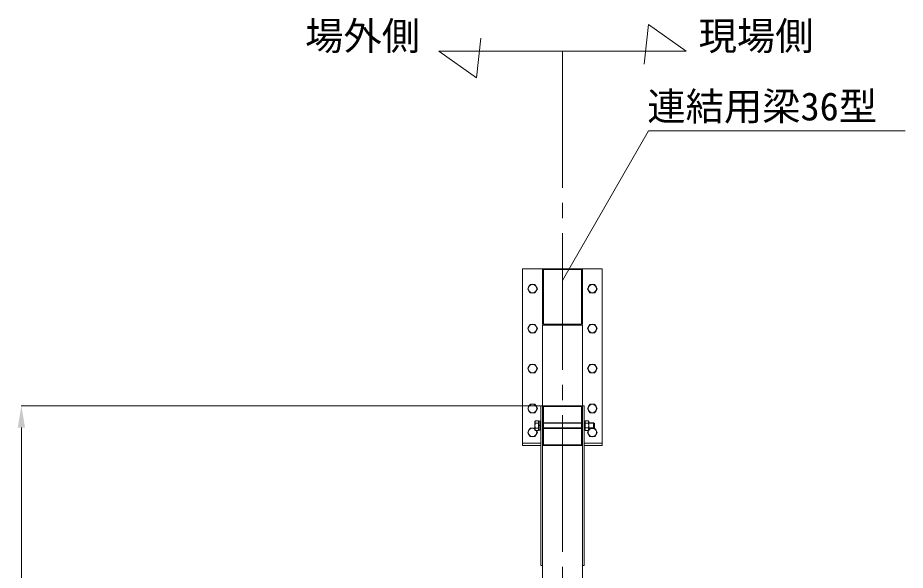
# Model space of a CAD drawing. Units: millimetres, scale not verified. Extents: x 14020 to 34145, y -14438 to 14438.
# Drawn here: x 26855 to 29079, y -7188 to -5804 of the extents above; entities that cross this region are included whole.
import ezdxf
from ezdxf.enums import TextEntityAlignment as Align

# ---------------------------------------------------------------- set-up
doc = ezdxf.new("R2010")
doc.units = ezdxf.units.MM
doc.header["$LTSCALE"] = 38
doc.linetypes.add('CHAIN2', pattern=[12, 9, -1, 1, -1])
for name, color, linetype, lineweight in [('0-6_ﾎﾞﾙﾄ類', 2, 'Continuous', 18), ('0-B_寸法', 3, 'Continuous', 18), ('1-3_通芯', 1, 'CHAIN2', 18), ('1-7_標準柱', 7, 'Continuous', 18), ('1-8_文字', 7, 'Continuous', 18), ('1-A_連結用梁36', 7, 'Continuous', 18)]:
    doc.layers.add(name, color=color, linetype=linetype, lineweight=lineweight)
doc.styles.add('ＭＳ ゴシック', font='')
doc.styles.get('ＭＳ ゴシック').set_extended_font_data('MS Gothic')

msp = doc.modelspace()

# ---------------------------------------------------------------- linework, layer by layer
at = {"layer": '0-6_ﾎﾞﾙﾄ類'}
for p, q in [((28151, -6815), (28152.62, -6813.38)), ((28151, -6815), (28151, -6836)), ((28152.62, -6819.45), (28160, -6819.45)), ((28160, -6825.5), (28163, -6824.7)), ((28160, -6826.3), (28163, -6825.5)), ((28172.1, -6818.5), (28267.5, -6818.5)), ((28172.1, -6819.7), (28267.5, -6819.7)), ((28283.98, -6819.12), (28276.6, -6819.12)), ((28285.6, -6814.68), (28283.98, -6813.05)), ((28285.6, -6814.68), (28285.6, -6835.68)), ((28285.6, -6818.5), (28298, -6818.5)), ((28285.6, -6819.7), (28299.2, -6819.7)), ((28298, -6818.5), (28298, -6832.5)), ((28298, -6818.5), (28300, -6820.5)), ((28300, -6820.5), (28300, -6830.5)), ((28151, -6836), (28152.62, -6837.62)), ((28152.62, -6831.55), (28160, -6831.55)), ((28172.1, -6831.3), (28267.5, -6831.3)), ((28172.1, -6832.5), (28267.5, -6832.5)), ((28283.98, -6831.25), (28276.6, -6831.25)), ((28285.6, -6835.68), (28283.98, -6837.3)), ((28285.6, -6831.3), (28299.2, -6831.3)), ((28285.6, -6832.5), (28298, -6832.5)), ((28298, -6832.5), (28300, -6830.5))]:
    msp.add_line(p, q, dxfattribs=at)
for points in [[(28138.75, -6472), (28132.67, -6482.5), (28138.75, -6493), (28150.85, -6493), (28156.93, -6482.5), (28150.85, -6472)], [(28288.75, -6472), (28282.68, -6482.5), (28288.75, -6493), (28300.85, -6493), (28306.92, -6482.5), (28300.85, -6472)], [(28138.75, -6572), (28132.67, -6582.5), (28138.75, -6593), (28150.85, -6593), (28156.93, -6582.5), (28150.85, -6572)], [(28288.75, -6572), (28282.68, -6582.5), (28288.75, -6593), (28300.85, -6593), (28306.92, -6582.5), (28300.85, -6572)], [(28138.75, -6672), (28132.67, -6682.5), (28138.75, -6693), (28150.85, -6693), (28156.93, -6682.5), (28150.85, -6672)], [(28288.75, -6672), (28282.68, -6682.5), (28288.75, -6693), (28300.85, -6693), (28306.92, -6682.5), (28300.85, -6672)], [(28138.75, -6772), (28132.67, -6782.5), (28138.75, -6793), (28150.85, -6793), (28156.93, -6782.5), (28150.85, -6772)], [(28288.75, -6772), (28282.68, -6782.5), (28288.75, -6793), (28300.85, -6793), (28306.92, -6782.5), (28300.85, -6772)], [(28163, -6836.85), (28163, -6814.15), (28160, -6814.15), (28160, -6836.85)], [(28163, -6836.5), (28163, -6814.5), (28165.3, -6814.5), (28165.3, -6836.5)], [(28276.6, -6814.17), (28276.6, -6836.18), (28274.3, -6836.18), (28274.3, -6814.17)]]:
    msp.add_lwpolyline(points, close=True, dxfattribs=at)
for points in [[(28152.62, -6837.62), (28160, -6837.62), (28160, -6813.38), (28152.62, -6813.38)], [(28283.98, -6837.3), (28276.6, -6837.3), (28276.6, -6813.05), (28283.98, -6813.05)], [(28151, -6832.25), (28150.85, -6832), (28138.75, -6832), (28132.67, -6842.5), (28138.75, -6853), (28150.85, -6853), (28156.93, -6842.5), (28154.1, -6837.62)], [(28288.45, -6832.5), (28282.68, -6842.5), (28288.75, -6853), (28300.85, -6853), (28306.92, -6842.5), (28300.85, -6832), (28298.5, -6832)]]:
    msp.add_lwpolyline(points, dxfattribs=at)
for centre in [(28144.8, -6482.5), (28294.8, -6482.5), (28144.8, -6582.5), (28294.8, -6582.5), (28144.8, -6682.5), (28294.8, -6682.5), (28144.8, -6782.5), (28294.8, -6782.5)]:
    msp.add_circle(centre, 10.5, dxfattribs=at)
for centre, radius, start, end in [((28144.8, -6482.5), 11, 72.659, 107.341), ((28294.8, -6482.5), 11, 72.659, 107.341), ((28144.8, -6482.5), 11, 132.659, 167.341), ((28144.8, -6482.5), 11, 192.659, 227.341), ((28144.8, -6482.5), 11, 252.659, 287.341), ((28144.8, -6482.5), 11, 12.659, 47.341), ((28144.8, -6482.5), 11, 312.659, 347.341), ((28294.8, -6482.5), 11, 132.659, 167.341), ((28294.8, -6482.5), 11, 192.659, 227.341), ((28294.8, -6482.5), 11, 252.659, 287.341), ((28294.8, -6482.5), 11, 12.659, 47.341), ((28294.8, -6482.5), 11, 312.659, 347.341), ((28144.8, -6582.5), 11, 132.659, 167.341), ((28144.8, -6582.5), 11, 72.659, 107.341), ((28144.8, -6582.5), 11, 12.659, 47.341), ((28294.8, -6582.5), 11, 132.659, 167.341), ((28294.8, -6582.5), 11, 72.659, 107.341), ((28294.8, -6582.5), 11, 12.659, 47.341), ((28144.8, -6582.5), 11, 192.659, 227.341), ((28144.8, -6582.5), 11, 252.659, 287.341), ((28144.8, -6582.5), 11, 312.659, 347.341), ((28294.8, -6582.5), 11, 192.659, 227.341), ((28294.8, -6582.5), 11, 252.659, 287.341), ((28294.8, -6582.5), 11, 312.659, 347.341), ((28144.8, -6682.5), 11, 72.659, 107.341), ((28294.8, -6682.5), 11, 72.659, 107.341), ((28144.8, -6682.5), 11, 132.659, 167.341), ((28144.8, -6682.5), 11, 192.659, 227.341), ((28144.8, -6682.5), 11, 252.659, 287.341), ((28144.8, -6682.5), 11, 12.659, 47.341), ((28144.8, -6682.5), 11, 312.659, 347.341), ((28294.8, -6682.5), 11, 132.659, 167.341), ((28294.8, -6682.5), 11, 192.659, 227.341), ((28294.8, -6682.5), 11, 252.659, 287.341), ((28294.8, -6682.5), 11, 12.659, 47.341), ((28294.8, -6682.5), 11, 312.659, 347.341), ((28144.8, -6782.5), 11, 132.659, 167.341), ((28144.8, -6782.5), 11, 72.659, 107.341), ((28144.8, -6782.5), 11, 12.659, 47.341), ((28294.8, -6782.5), 11, 132.659, 167.341), ((28294.8, -6782.5), 11, 72.659, 107.341), ((28294.8, -6782.5), 11, 12.659, 47.341), ((28144.8, -6782.5), 11, 192.659, 227.341), ((28144.8, -6782.5), 11, 252.659, 287.341), ((28144.8, -6782.5), 11, 312.659, 347.341), ((28294.8, -6782.5), 11, 192.659, 227.341), ((28294.8, -6782.5), 11, 252.659, 287.341), ((28294.8, -6782.5), 11, 312.659, 347.341), ((28163.12, -6825.5), 12.12, 150, 210), ((28155.65, -6816.4), 4.28, 135, 225), ((28280.95, -6816.07), 4.28, 315, 45), ((28273.48, -6825.18), 12.12, 330, 30), ((28144.8, -6842.5), 11, 132.659, 167.341), ((28144.8, -6842.5), 11, 192.659, 227.341), ((28144.8, -6842.5), 10.5, 53.809, 27.668), ((28144.8, -6842.5), 11, 72.659, 107.341), ((28155.65, -6834.6), 4.28, 135, 225), ((28144.8, -6842.5), 11, 312.659, 347.341), ((28144.8, -6842.5), 11, 12.659, 26.311), ((28280.95, -6834.27), 4.28, 315, 45), ((28294.8, -6842.5), 11, 132.659, 167.341), ((28294.8, -6842.5), 11, 192.659, 227.341), ((28294.8, -6842.5), 10.5, 107.753, 72.256), ((28294.8, -6842.5), 11, 12.659, 47.341), ((28294.8, -6842.5), 11, 312.659, 347.341), ((28144.8, -6842.5), 11, 252.659, 287.341), ((28294.8, -6842.5), 11, 252.659, 287.341)]:
    msp.add_arc(centre, radius, start, end, dxfattribs=at)
at = {"layer": '0-B_寸法'}
for p, q in [((28164.3, -6775.5), (26862.8, -6775.5)), ((26863.8, -6830.5), (26863.8, -11220.5))]:
    msp.add_line(p, q, dxfattribs=at)
at = {"layer": '0-B_寸法', "color": 91}
msp.add_solid([(26854.62, -6830.5), (26863.8, -6775.5), (26872.97, -6830.5)], dxfattribs=at)
at = {"layer": '1-3_通芯'}
msp.add_line((28219.8, -5887.5), (28219.8, -12780.95), dxfattribs=at)
at = {"layer": '1-7_標準柱'}
for points in [[(28165.3, -6775.5), (28169.8, -6775.5), (28169.8, -7175.5), (28165.3, -7175.5)], [(28274.3, -6775.5), (28269.8, -6775.5), (28269.8, -7175.5), (28274.3, -7175.5)]]:
    msp.add_lwpolyline(points, close=True, dxfattribs=at)
msp.add_lwpolyline([(28269.8, -7225.5), (28269.8, -6875.5), (28169.8, -6875.5), (28169.8, -7219.43)], dxfattribs=at)
at = {"layer": '1-8_文字'}
for p, q in [((28219.8, -6461.82), (28435.9, -6087.5)), ((28435.9, -6087.5), (28436.27, -6087.5)), ((28436.27, -6087.5), (29079.03, -6087.5))]:
    msp.add_line(p, q, dxfattribs=at)
for points in [[(28529.75, -5887.5), (28435.15, -5820.75), (28424.72, -5919.75)], [(28529.75, -5887.5), (27909.85, -5887.5), (28004.45, -5954.25), (28014.88, -5855.25)]]:
    msp.add_lwpolyline(points, dxfattribs=at)
at = {"layer": '1-A_連結用梁36'}
for p, q in [((28169.8, -6434.8), (28169.8, -6523.93)), ((28267.5, -6432.5), (28172.1, -6432.5)), ((28169.8, -6523.93), (28169.8, -6571.62)), ((28172.1, -6573.93), (28267.5, -6573.93)), ((28169.8, -6777.8), (28169.8, -6873.2)), ((28267.5, -6775.5), (28172.1, -6775.5)), ((28269.8, -6873.2), (28269.8, -6777.8)), ((28169.8, -6875.5), (28269.8, -6875.5)), ((28172.1, -6875.5), (28267.5, -6875.5))]:
    msp.add_line(p, q, dxfattribs=at)
for points in [[(28274.3, -6875.5), (28319.8, -6875.5), (28319.8, -6432.5), (28119.8, -6432.5), (28119.8, -6875.5), (28165.3, -6875.5)], [(28269.8, -6571.62), (28269.8, -6523.93), (28269.8, -6434.8)]]:
    msp.add_lwpolyline(points, dxfattribs=at)
for points in [[(28172.1, -6523.93), (28172.1, -6571.62), (28267.5, -6571.62), (28267.5, -6523.93), (28267.5, -6434.8), (28172.1, -6434.8)], [(28169.8, -6573.93), (28269.8, -6573.93), (28269.8, -6775.5), (28169.8, -6775.5)], [(28172.1, -6873.2), (28267.5, -6873.2), (28267.5, -6777.8), (28172.1, -6777.8)], [(28119.8, -6869.5), (28119.8, -6875.5), (28165.3, -6875.5), (28165.3, -6869.5)], [(28319.8, -6869.5), (28319.8, -6875.5), (28274.3, -6875.5), (28274.3, -6869.5)]]:
    msp.add_lwpolyline(points, close=True, dxfattribs=at)
for centre, start, end in [((28172.1, -6434.8), 90, 180), ((28267.5, -6434.8), 0, 90), ((28172.1, -6571.62), 180, 270), ((28267.5, -6571.62), 270, 0), ((28172.1, -6777.8), 90, 180), ((28267.5, -6777.8), 0, 90), ((28172.1, -6873.2), 180, 270), ((28267.5, -6873.2), 270, 0)]:
    msp.add_arc(centre, 2.3, start, end, dxfattribs=at)

# ---------------------------------------------------------------- texts
at = {"layer": '1-8_文字', "style": 'ＭＳ ゴシック'}
for s, p in [('場外側', (27574.92, -5905.75)), ('現場側', (28561.07, -5905.75)), ('連結用梁36型', (28432.58, -6082.1))]:
    msp.add_text(s, height=70.38, dxfattribs=at).set_placement(p, align=Align.BOTTOM_LEFT)

doc.saveas('drawing.dxf')
